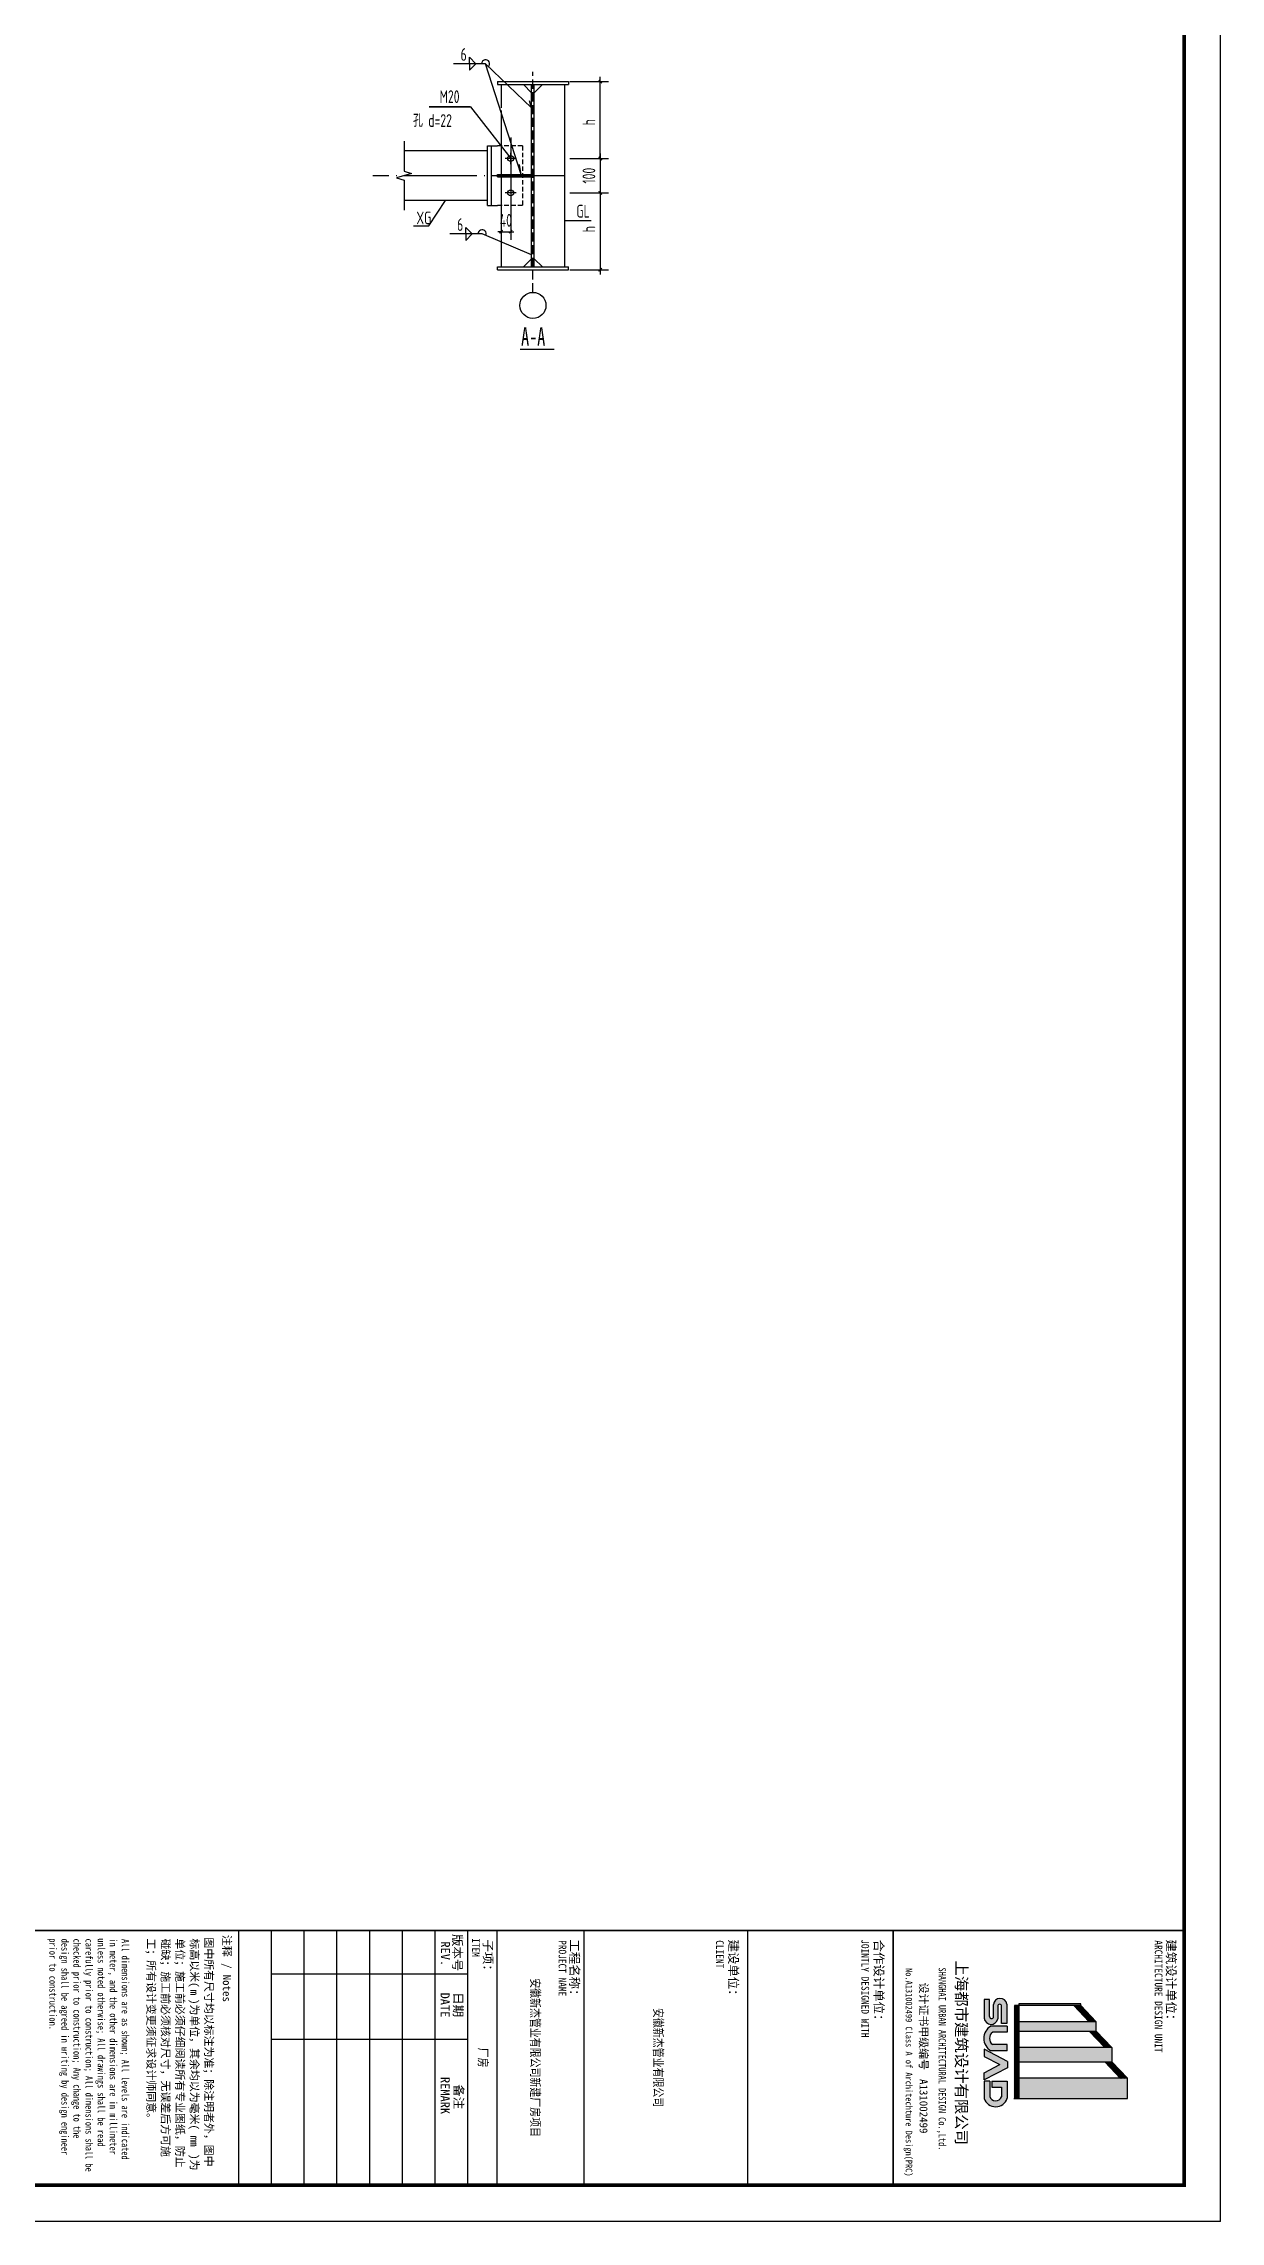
# Model space of a CAD drawing. Extents: x 753177 to 2169292, y -530934 to -273477.
# Drawn here: x 1302563 to 1351101, y -530227 to -440414 of the extents above; entities that cross this region are included whole.
import ezdxf
from ezdxf.enums import TextEntityAlignment as Align

# ---------------------------------------------------------------- set-up
doc = ezdxf.new("R2010")
doc.units = 0
doc.header["$LTSCALE"] = 1500
doc.header["$MEASUREMENT"] = 0
for name, pattern in [('DASH', [0.35, 0.25, -0.1]), ('DOTE', [2.4200000000000004, 2, -0.2, 0.02, -0.2]), ('HIDDEN2', [0.1875, 0.125, -0.0625])]:
    doc.linetypes.add(name, pattern=pattern)
for name, color, linetype in [('00-tk', 151, 'Continuous'), ('AXIS', 3, 'Continuous'), ('DIM', 3, 'Continuous'), ('DOTE', 1, 'Continuous'), ('JCL', 7, 'Continuous'), ('PUB_DIM', 3, 'Continuous'), ('PUB_TEXT', 7, 'Continuous'), ('TEXT', 7, 'Continuous'), ('THIN', 7, 'Continuous'), ('梁__实线', 140, 'Continuous'), ('钢板', 4, 'Continuous')]:
    doc.layers.add(name, color=color, linetype=linetype)
doc.layers.add('TK', color=252, linetype='Continuous', lineweight=13)
doc.styles.add('DS6HT', font='simhei.ttf', dxfattribs={"width": 0.8})
doc.styles.add('H1', font='')
doc.styles.add('TSSD_Dimension', font='Tssdeng.shx', dxfattribs={"width": 0.7, "bigfont": 'hztxt.shx'})
doc.styles.add('图名', font='simhei.ttf', dxfattribs={"width": 0.7, "height": 600})
doc.styles.get('H1').set_extended_font_data('SimSun')

# ---------------------------------------------------------------- blocks, each defined once
blk = doc.blocks.new('A$C16496DF1')
at = {"layer": '00-tk'}
h = blk.add_hatch(color=256, dxfattribs=at)
edge = h.paths.add_edge_path()
edge.add_arc((173122.0133486905, 116878.8711581866), 498.0683366664795, 288.7014113640251, 432.3606518510305)
edge.add_line((173272.9402213206, 117353.5217108121), (172565.5722436446, 117353.5217108121))
edge.add_line((172565.5722436446, 117353.5217108121), (172565.5722436446, 116725.494510998))
edge.add_line((172565.5722436446, 116725.494510998), (172811.1039363083, 116725.494510998))
edge.add_line((172811.1039363083, 116725.494510998), (172811.1039363083, 117116.9161942048))
edge.add_line((172811.1039363083, 117116.9161942048), (173211.5588803929, 117116.9161942048))
edge.add_arc((173121.6856705095, 116877.9671933845), 255.2916348958691, -72.1672284115379, 69.38777632303328, ccw=False)
edge.add_line((173199.8661415814, 116634.941201378), (172568.4930549907, 116634.941201378))
edge.add_line((172568.4930549907, 116634.941201378), (172568.4930549907, 116407.0996443819))
edge.add_line((172568.4930549907, 116407.0996443819), (173281.7121487868, 116407.0996443819))
edge = h.paths.add_edge_path()
edge.add_arc((170801.0604273123, 116979.3518533082), 588.6006660502978, 210.1327751899912, 329.8672248100088)
edge.add_line((171310.1201876383, 116683.8710510693), (171310.1201876383, 117352.6246350439))
edge.add_line((171310.1201876383, 117352.6246350439), (171058.4146023029, 117352.6246350439))
edge.add_line((171058.4146023029, 117352.6246350439), (171058.4146023029, 116755.7640437557))
edge.add_arc((170801.0604273123, 116939.6699095989), 316.3108263664485, 215.5496840978624, 324.4503159021376, ccw=False)
edge.add_line((170543.7062523216, 116755.7640437557), (170543.7062523216, 117352.6246350439))
edge.add_line((170543.7062523216, 117352.6246350439), (170292.0006669862, 117352.6246350439))
edge.add_line((170292.0006669862, 117352.6246350439), (170292.0006669862, 116683.8710510693))
edge = h.paths.add_edge_path()
edge.add_arc((169429.344027475, 117068.3455161259), 279.5690587620256, 99.4771295791525, 264.9305597506611)
edge.add_line((169404.6404590411, 116789.8700372706), (169903.7827515849, 116789.8700372706))
edge.add_arc((169903.7683802766, 116708.8672330272), 81.00280551827346, -89.98983473079062, 89.9898347307905, ccw=False)
edge.add_line((169903.7827515849, 116627.8644287838), (169195.5983391015, 116627.8644287838))
edge.add_line((169195.5983391015, 116627.8644287838), (169195.5983391015, 116410.4369373829))
edge.add_line((169195.5983391015, 116410.4369373829), (169967.7747852108, 116410.4369373829))
edge.add_arc((169943.0712167739, 116688.9124162381), 279.5690587620256, 275.0694402493389, 440.5228704208475)
edge.add_line((169989.1033534354, 116964.6657498742), (169475.0690368409, 116964.6657498742))
edge.add_arc((169475.0834081492, 117045.6685541177), 81.00280551827346, 90.0101652692095, 269.9898347307905, ccw=False)
edge.add_line((169475.0690368407, 117126.671358361), (170193.8797597245, 117126.671358361))
edge.add_line((170193.8797597245, 117126.671358361), (170193.8797597245, 117344.0988497618))
edge.add_line((170193.8797597245, 117344.0988497618), (169383.311890811, 117344.0988497618))
h.paths.add_polyline_path([(171753.1183470362, 117362.9659647661), (172009.1561000128, 117362.9659647661), (172512.0831058552, 116399.6691757772), (172217.9355684386, 116399.6691757772), (171881.1372235245, 117057.9316797029), (171544.3388786104, 116399.6691757772), (171250.1913411939, 116399.6691757772)])
at = {"layer": '00-tk', "linetype": 'Continuous'}
blk.add_line((178350, 126150.0000000001), (0, 126150.0000000001), dxfattribs=at)
at = {"layer": '00-tk'}
for p, q in [((178350, 126150.0000000001), (178350, 0)), ((166350, 124650.0000000001), (166350, 1500)), ((176850, 124650.0000000001), (176850, 1500)), ((166350, 112650.0000000001), (176850, 112650.0000000001)), ((166350, 106650.0000000001), (176850, 106650.0000000001)), ((166350, 99900.00000000012), (176850, 99900.00000000012)), ((166350, 96300.00000000012), (176850, 96300.00000000012)), ((166350, 95100.00000000012), (176850, 95100.00000000012)), ((166350, 95100.00000000012), (176850, 95100.00000000012)), ((166350, 95100.00000000012), (176850, 95100.00000000012)), ((166350, 95100.00000000012), (176850, 95100.00000000012)), ((166350, 95100.00000000012), (176850, 95100.00000000012)), ((166350, 95100.00000000012), (176850, 95100.00000000012)), ((166350, 95100.00000000012), (176850, 95100.00000000012)), ((166350, 95100.00000000012), (176850, 95100.00000000012)), ((168150, 95100.00000000012), (168150, 87000.00000000012)), ((170850, 95100.00000000012), (170850, 87000.00000000012)), ((166350, 93750.00000000012), (176850, 93750.00000000012)), ((166350, 92400.00000000012), (176850, 92400.00000000012)), ((166350, 91050.00000000012), (176850, 91050.00000000012)), ((166350, 89700.00000000012), (176850, 89700.00000000012)), ((166350, 88350.00000000012), (176850, 88350.00000000012)), ((166350, 87000.00000000012), (176850, 87000.00000000012)), ((166350, 85650.00000000012), (176850, 85650.00000000012))]:
    blk.add_line(p, q, dxfattribs=at)
at = {"layer": '00-tk', "color": 7}
for p, q in [((171773.6112773521, 121672.7179734251), (172448.1770513384, 122315.6161188998)), ((171773.6112773521, 121631.2754578388), (172448.1770513384, 122274.1736033135)), ((171773.6112773521, 121589.8329422522), (172448.1770513384, 122232.7310877269)), ((171773.6112773521, 121548.3904266659), (172449.2254631482, 122192.287766043)), ((171773.6112773521, 121506.9479110793), (172448.1770513384, 122149.846056554)), ((173273.7668797234, 122315.6161188998), (172448.1770513384, 122315.6161188998)), ((172448.1770513384, 122315.6161188998), (172448.1770513384, 117836.4736395193)), ((173273.7668797234, 117832.1243215842), (173273.7668797234, 122315.8055345499)), ((170499.4722989202, 121029.995883474), (171173.8533453047, 121672.7179734251)), ((170499.4722989202, 120988.5533678877), (171173.8533453047, 121631.2754578388)), ((170499.4722989202, 120947.1108523015), (171173.8533453047, 121589.8329422522)), ((170499.4722989202, 120905.6683367149), (171173.8533453047, 121548.3904266659)), ((170499.4722989202, 120864.2258211282), (171173.8533453047, 121506.9479110793)), ((170499.4722989202, 120822.7833055416), (171173.8533453047, 121465.505395493)), ((170499.4722989202, 120781.3407899553), (171175.0864847135, 121425.2381293328)), ((170499.4722989202, 120739.8982743691), (171175.0864847135, 121383.7956137462)), ((171173.8533453047, 121672.7179734251), (171173.8533453047, 117836.4736395193)), ((171173.8533453047, 121672.7179734251), (171773.6112773521, 121672.7179734251)), ((171773.6112773521, 121465.505395493), (172448.1770513384, 122108.4035409677)), ((171773.6112773521, 121424.0628799064), (172449.2254631482, 122067.9602192835)), ((171773.6112773521, 121382.6203643198), (172449.2254631482, 122026.5177036972)), ((171773.6112773521, 117832.1243215842), (171773.6112773521, 121672.7179734247)), ((169448.5053237425, 120386.0985440966), (169373.5053237425, 120386.0985440966)), ((169373.5053237425, 120386.0985440966), (169373.5053237425, 117836.4736395193)), ((169448.5053237425, 120386.0985440966), (170124.1195095414, 121029.9958834737)), ((169448.5053237425, 120344.65602851), (170124.1195095414, 120988.5533678874)), ((169448.5053237425, 120303.2135129233), (170124.1195095414, 120947.1108523011)), ((169448.5053237425, 120261.7709973371), (170124.1195095414, 120905.6683367145)), ((169448.5053237425, 120220.3284817508), (170124.1195095414, 120864.2258211279)), ((169448.5053237425, 120178.8859661645), (170124.1195095414, 120822.7833055416)), ((169448.5053237425, 120386.0985440966), (169448.5053237425, 117836.4736395193)), ((169449.6671683006, 120138.5507521038), (170125.2813540967, 120782.4480914809)), ((169449.6671683006, 120097.1082365175), (170125.2813540967, 120741.0055758946)), ((170499.4722989202, 121029.995883474), (170124.1195095414, 121029.9958834737)), ((170124.1195095414, 121029.995883474), (170124.1195095414, 117836.4736395193)), ((170499.4722989202, 117836.4736395193), (170499.4722989202, 121029.995883474)), ((169373.5053237425, 117836.4736395193), (169462.8779194811, 117836.4736395193)), ((169448.5053237425, 117836.4736395193), (169448.5053237425, 117656.4736395193)), ((169448.5053237425, 117806.4736395193), (173273.7668797234, 117806.4736395193)), ((169448.5053237425, 117806.4736395193), (173273.7668797234, 117806.4736395193)), ((169448.5053237425, 117776.4736395193), (173273.7668797234, 117776.4736395193)), ((169448.5053237425, 117746.4736395193), (173273.7668797234, 117746.4736395193)), ((169448.5053237425, 117716.4736395193), (173273.7668797234, 117716.4736395193)), ((169448.5053237425, 117656.4736395193), (173273.7668797234, 117656.4736395193)), ((169462.8779194811, 117836.4736395193), (173273.7668797234, 117836.4736395193)), ((170112.1195095414, 117836.4736395193), (170503.9722989202, 117836.4736395193)), ((171176.8533453075, 117836.4736395193), (171776.6112773521, 117836.4736395193)), ((172443.6770513384, 117836.4736395193), (173273.7668797234, 117836.4736395193)), ((173273.7668797234, 117626.4736395193), (173273.7668797234, 117821.4736395193))]:
    blk.add_line(p, q, dxfattribs=at)
at = {"layer": '00-tk', "const_width": 150}
blk.add_lwpolyline([(3750, 124650.0000000001), (176850, 124650.0000000001), (176850, 1500.000000000116), (3750, 1500)], close=True, dxfattribs=at)
at = {"layer": '00-tk', "const_width": 75}
for points in [[(166350, 1500), (166350, 124650.0000000001)], [(166350, 112650.0000000001), (176850, 112650.0000000001)]]:
    blk.add_lwpolyline(points, dxfattribs=at)
at = {"layer": '00-tk', "color": 7}
for points in [[(169383.311890811, 117344.0988497618), (170193.8797597245, 117344.0988497618), (170193.8797597245, 117126.671358361), (169475.0690368407, 117126.671358361)], [(169903.7827515849, 116789.8700372706), (169404.6404590411, 116789.8700372706)], [(169475.0690368409, 116964.6657498742), (169989.1033534354, 116964.6657498742)], [(170292.0006669862, 117352.6246350439), (170543.7062523216, 117352.6246350439), (170543.7062523216, 116755.7640437557)], [(170292.0006669862, 117352.6246350439), (170292.0006669862, 116683.8710510693)], [(171310.1201876383, 117352.6246350439), (171058.4146023029, 117352.6246350439), (171058.4146023029, 116755.7640437557)], [(171753.1183470362, 117362.9659647661), (171250.1913411939, 116399.6691757772), (171544.3388786104, 116399.6691757772), (171881.1372235245, 117057.9316797029)], [(171310.1201876383, 117352.6246350439), (171310.1201876383, 116683.8710510693)], [(171753.1183470362, 117362.9659647661), (172009.1561000128, 117362.9659647661), (172512.0831058552, 116399.6691757772), (172217.9355684386, 116399.6691757772), (171881.1372235245, 117057.9316797029)], [(172565.5722436446, 116725.494510998), (172565.5722436446, 117353.5217108121), (173272.9402213206, 117353.5217108121)], [(172565.5722436446, 116725.494510998), (172811.1039363083, 116725.494510998), (172811.1039363083, 117116.9161942048), (173211.5588803929, 117116.9161942048)], [(169903.7827515849, 116627.8644287838), (169195.5983391015, 116627.8644287838), (169195.5983391015, 116410.4369373829), (169967.7747852108, 116410.4369373829)], [(172568.4930549907, 116634.941201378), (173199.8661415814, 116634.941201378)], [(172568.4930549907, 116634.941201378), (172568.4930549907, 116407.0996443819), (173281.7121487868, 116407.0996443819)]]:
    blk.add_lwpolyline(points, dxfattribs=at)
for centre, radius, start, end in [((169429.344027475, 117068.3455161259), 279.5690587620256, 99.4771295791525, 264.9305597439803), ((169475.0834081492, 117045.6685541177), 81.00280551827346, 90.01016526920944, 269.9898347307906), ((169903.7683802766, 116708.8672330272), 81.00280551827346, 270.0101652692094, 89.98983473079058), ((169943.0712167739, 116688.9124162381), 279.5690587620256, 275.0694402560197, 80.52287042084748), ((173121.6856705095, 116877.9671933845), 255.2916348958691, 287.8327715884621, 69.38777632303335), ((173122.0133486905, 116878.8711581866), 498.0683366664795, 288.7014113570389, 72.36065184416874), ((170801.0604273123, 116979.3518533082), 588.6006660502978, 210.1327751911888, 329.8672248088112), ((170801.0604273123, 116939.6699095989), 316.3108263664485, 215.5496841031452, 324.4503158968548)]:
    blk.add_arc(centre, radius, start, end, dxfattribs=at)
for points in [[(171773.6112773521, 121672.7179734251), (171773.8436462665, 121631.4969181442), (172449.2254631482, 122316.6153128025), (172449.2254631482, 122275.1727972159)], [(171773.6112773521, 121589.8329422525), (171773.8436462665, 121548.6118869716), (172449.2254631482, 122233.7302816299), (172449.2254631482, 122192.2877660433)], [(171773.6112773521, 121506.9479110793), (171773.8436462665, 121465.7268557984), (172449.2254631482, 122150.8452504571), (172449.2254631482, 122109.4027348704)], [(172448.1770513384, 117836.4736395193), (173273.7668797234, 117836.4736395193), (172448.1770513384, 122315.6161188998), (173273.7668797234, 122315.6161188998)], [(170499.4722989202, 121029.995883474), (170499.704667829, 120988.7748281928), (171175.0864847135, 121673.8932228514), (171175.0864847135, 121632.4507072648)], [(170499.4722989202, 120947.1108523015), (170499.704667829, 120905.8897970206), (171175.0864847135, 121591.0081916789), (171175.0864847135, 121549.5656760926)], [(170499.4722989202, 120864.2258211282), (170499.704667829, 120823.0047658477), (171175.0864847135, 121508.1231605057), (171175.0864847135, 121466.6806449194)], [(170500.4017745638, 120782.2266311762), (170500.6341434726, 120741.0055758953), (171176.0159603627, 121426.1239705536), (171176.0159603627, 121384.6814549674)], [(171173.8533453047, 117836.4736395193), (171773.6112773521, 117836.4736395193), (171173.8533453047, 121672.7179734251), (171773.6112773521, 121672.7179734247)], [(171774.5407529958, 121424.9487211276), (171774.7731219102, 121383.7276658464), (172450.1549387947, 122068.8460605047), (172450.1549387947, 122027.4035449184)], [(169373.5053237425, 117836.4736395193), (169462.8779194811, 117836.4736395193), (169373.5053237425, 120386.0985440966), (169448.5053237425, 120386.0985440966)], [(169448.5053237425, 120386.0985440966), (169448.7376926541, 120344.8774888157), (170124.1195095414, 121029.9958834737), (170124.1195095414, 120988.5533678874)], [(169448.9700615685, 120303.6564335341), (169449.2024304774, 120262.4353782532), (170124.5842473619, 120947.5537729115), (170124.5842473619, 120906.1112573253)], [(169449.4347993918, 120221.2143229716), (169449.6671683006, 120179.9932676908), (170125.0489851879, 120865.1116623491), (170125.0489851879, 120823.6691467628)], [(169450.5966439471, 120139.436593325), (169450.8290128587, 120098.2155380438), (170126.2108297404, 120783.3339327024), (170126.210829746, 120741.8914171158)], [(170124.1195095414, 117836.4736395193), (170499.4722989202, 117836.4736395193), (170124.1195095414, 121029.9958834737), (170499.4722989202, 121029.995883474)], [(169448.5053237425, 117806.4736395193), (169448.5053237425, 117836.4736395193), (173273.7668797234, 117806.4736395193), (173273.7668797234, 117836.4736395193)], [(169448.5053237425, 117746.4736395193), (169448.5053237425, 117776.4736395193), (173273.7668797234, 117746.4736395193), (173273.7668797234, 117776.4736395193)], [(169448.5053237425, 117686.4736395193), (169448.5053237425, 117716.4736395193), (173273.7668797234, 117686.4736395193), (173273.7668797234, 117716.4736395193)], [(169448.5053237425, 117626.4736395193), (169448.5053237425, 117656.4736395193), (173273.7668797234, 117626.4736395193), (173273.7668797234, 117656.4736395193)]]:
    blk.add_solid(points, dxfattribs=at)
at = {"layer": '00-tk'}
for s, height, style, p in [('建筑设计单位：', 375, 'DS6HT', (166719.5816702479, 123927.6193819259)), ('合作设计单位：', 375, 'DS6HT', (166726.9344124189, 111877.5657161931)), ('建设单位：', 375, 'DS6HT', (166725.2788191698, 105879.464979884)), ('工程名称：', 375, 'DS6HT', (166722.0485533476, 99324.09092794359)), ('子项：', 375, 'DS6HT', (166724.0803183783, 95757.32322908612)), ('版本号', 375, 'DS6HT', (166499.291991815, 94493.11904129689)), ('REV.', 375, 'DS6HT', (166801.1003333582, 93999.5858641679)), ('DATE', 375, 'DS6HT', (168913.3709684797, 93985.63717643614)), ('日期', 375, 'DS6HT', (168899.3498214316, 94526.94950819667)), ('REMARK', 375, 'DS6HT', (172391.9678665856, 93991.15786171495)), ('备注', 375, 'DS6HT', (172694.7992731389, 94546.93219525507)), ('注释', 330.0000000000003, 'H1', (166532.7440562532, 85007.18334019347)), (' / ', 330.0000000000003, 'H1', (167471.41072292, 85007.18334019347)), ('Notes', 330.0000000000003, 'H1', (168175.4107229202, 85007.18334019347)), ('图中所有尺寸均以标注为准；除注明者外，图中', 330.0000000000003, 'H1', (166636.9105765859, 84266.70060692227)), ('标高以米(', 330.0000000000003, 'H1', (166680.9105765859, 83670.90060692234)), ('m', 330.0000000000003, 'H1', (168792.9105765859, 83670.90060692234)), (')为单位，其余均以为毫米(', 330.0000000000003, 'H1', (169176.9351332025, 83670.90060692234)), ('mm', 330.0000000000003, 'H1', (174808.9351332027, 83670.90060692234)), (')为', 330.0000000000003, 'H1', (175576.984246436, 83670.90060692234)), ('碰缺；施工前必须核对尺寸，无误差后方可施', 330.0000000000003, 'H1', (166686.4105765859, 82479.30060692225)), ('单位；施工前必须仔细阅读所有专业图纸，防止', 330.0000000000003, 'H1', (166679.0772432527, 83075.10060692241)), ('工；所有设计变更须征求设计师同意。', 330.0000000000003, 'H1', (166677.2439099194, 81883.5006069222))]:
    blk.add_text(s, height=height, dxfattribs=dict(at, style=style)).set_placement(p)
for s, height, style, width, p in [('ARCHITECTURE DESIGN UNIT', 315, 'DS6HT', 0.9, (166756.7382545611, 123443.8665632375)), ('JOINTLY DESIGNED WITH', 315, 'DS6HT', 0.9, (166711.4173264224, 111343.5494635997)), ('CLIENT', 315, 'DS6HT', 0.9, (166753.2511278223, 105347.4390988569)), ('PROJECT NAME', 315, 'DS6HT', 0.9, (166751.7836204628, 98855.98946392513)), ('ITEM', 315, 'DS6HT', 0.9, (166671.5409305161, 95285.1679002752)), ('All dimensions are as shown; All levels are indicated', 297.0000000000002, 'H1', 0.85, (166701.0772432527, 80837.53394025564)), ('unless noted otherwise; All drawings shall be read', 297.0000000000002, 'H1', 0.85, (166674.5376798147, 79843.93394025555)), ('in meter, and the other dimensions are in millimeter', 297.0000000000002, 'H1', 0.85, (166673.5247193782, 80340.73394025548)), ('carefully prior to construction; All dimensions shall be', 297.0000000000002, 'H1', 0.85, (166684.8698762674, 79342.06913807266)), ('checked prior to construction; Any change to the', 297.0000000000002, 'H1', 0.85, (166684.8698762674, 78845.36122538499)), ('prior to construction.', 297.0000000000002, 'H1', 0.85, (166673.7273114654, 77851.76122538513)), ('design shall be agreed in writing by design engineer', 297.0000000000002, 'H1', 0.85, (166686.8957971407, 78348.56122538506))]:
    blk.add_text(s, height=height, dxfattribs=dict(at, style=style, width=width)).set_placement(p)
at = {"layer": '00-tk', "color": 7, "style": 'DS6HT'}
for s, height, p in [('上海都市建筑设计有限公司 ', 465, (167588.0022738075, 115237.2989090569)), ('设计证书甲级编号', 330, (168503.8539958578, 113743.4804440986)), ('A131002499', 330, (172477.2756054774, 113742.9788295154))]:
    blk.add_text(s, height=height, dxfattribs=at).set_placement(p)
for s, height, width, p in [('SHANGHAI URBAN ARCHITECTURAL DESIGN Co.,Ltd. ', 300, 0.8, (167878.7218145826, 114529.0937020706)), ('No.A131002499 Class A of Architechture Design(PRC)', 270, 0.78, (167902.7511720797, 113169.969144403))]:
    blk.add_text(s, height=height, dxfattribs=dict(at, width=width)).set_placement(p)
at = {"layer": '00-tk', "color": 0, "style": 'DS6HT', "width": 0.8}
for s, p in [('安徽新杰管业有限公司', (171595.375098295, 102780.7500671315)), ('安徽新杰管业有限公司新建厂房项目', (171595.375098295, 97707.59588219156)), ('厂房', (171595.375098295, 95556.27130525786))]:
    blk.add_text(s, height=375, dxfattribs=at).set_placement(p, align=Align.CENTER)
blk = doc.blocks.new('_ArchTick')
at = {"color": 0, "linetype": 'ByBlock', "const_width": 0.4}
blk.add_lwpolyline([(-0.5, -0.5), (0.5, 0.5)], dxfattribs=at)

msp = doc.modelspace()

# ---------------------------------------------------------------- linework, layer by layer
at = {"layer": 'AXIS'}
msp.add_circle((1322746.740671639, -451211.7616569364), 536.3867202355203, dxfattribs=at)
at = {"layer": 'DIM'}
for p, q in [((1320125.209457224, -441246.6504042571), (1320125.209457224, -440978.4570441393)), ((1320393.402817342, -441246.6504042571), (1320125.209457224, -440978.4570441393)), ((1320795.692857519, -441246.6504042571), (1319466.012516313, -441246.6504042571)), ((1320125.209457224, -441246.6504042571), (1320125.209457224, -441514.8437643748)), ((1320393.402817342, -441246.6504042571), (1320125.209457224, -441514.8437643748)), ((1322256.503135792, -445809.3814435292), (1320795.692857519, -441246.6504042571)), ((1320795.692857519, -441246.6504042571), (1322693.101999615, -443070.4605823462)), ((1318471.487851873, -443021.05223775), (1320165.895023744, -443021.05223775)), ((1320165.895023744, -443021.05223775), (1318471.487851876, -443021.0522377499)), ((1320165.895023744, -443021.05223775), (1321828.178413241, -445152.3077112408)), ((1322693.101999612, -443070.4605823459), (1322610.695439339, -442780.8383653209)), ((1322256.503135792, -445809.3814435292), (1322195.083375485, -445395.8691319682)), ((1318454.555292098, -447929.0063302625), (1319136.440825728, -446890.5010063011)), ((1317814.386332002, -447929.0063302625), (1318454.555292098, -447929.0063302625)), ((1320246.495836952, -448261.3278781783), (1319978.302476834, -447993.1345180604)), ((1319978.302476834, -448261.3278781783), (1319978.302476834, -447993.1345180604)), ((1324060.888136216, -447708.8427914236), (1325146.32313405, -447708.8427914236)), ((1320648.785877128, -448261.3278781783), (1319319.105535923, -448261.3278781783)), ((1320246.495836952, -448261.3278781783), (1319978.302476834, -448529.5212382957)), ((1319978.302476834, -448261.3278781783), (1319978.302476834, -448529.5212382957)), ((1322693.101999615, -449122.7019830446), (1320648.785877128, -448261.3278781783))]:
    msp.add_line(p, q, dxfattribs=at)
for centre, start in [((1320795.692857519, -441246.6504042571), 311.587666743087), ((1320648.785877128, -448261.3278781783), 337.1518392919999)]:
    msp.add_arc(centre, 167.6208500736001, start, 180.00000500258, dxfattribs=at)
at = {"layer": 'DOTE', "color": 251, "linetype": 'DOTE'}
for p, q in [((1321828.178413241, -444285.742836562), (1321828.178413233, -447255.0991688388)), ((1324060.888136216, -445863.0201155525), (1316140.964368537, -445863.0201155525))]:
    msp.add_line(p, q, dxfattribs=at)
at = {"layer": 'JCL', "linetype": 'Continuous', "ltscale": 2}
for p, q in [((1321279.826986814, -445916.6587875761), (1321279.826986814, -445809.3814435292)), ((1321279.826986814, -445809.3814435292), (1322693.101999615, -445809.3814435292)), ((1321279.826986814, -445916.6587875761), (1322693.101999615, -445916.6587875761))]:
    msp.add_line(p, q, dxfattribs=at)
at = {"layer": 'PUB_DIM'}
for p, q in [((1325524.197308461, -443271.6056024337), (1325524.197308461, -441782.725370747)), ((1324274.036521004, -441983.8703908355), (1325859.439008609, -441983.8703908355)), ((1325524.197308461, -445152.3077112408), (1325524.197308461, -442869.3155622571)), ((1324274.036520997, -445152.3077112408), (1325859.439008609, -445152.3077112408)), ((1324274.036520997, -445152.3077112408), (1325859.439008609, -445152.3077112408)), ((1325524.197308461, -444951.1626911524), (1325524.197308462, -446774.8775399532)), ((1321432.593207055, -447255.0991688388), (1321432.593207055, -448508.4261897023)), ((1321828.178413236, -447255.0991688388), (1321828.178413236, -448508.4261897023)), ((1324274.036521004, -446573.7325198647), (1325859.439008609, -446573.7325198647)), ((1325524.197308461, -446573.7325198647), (1325524.197308461, -448856.7246688483)), ((1321432.593207055, -448173.1844895547), (1321298.496526997, -448173.1844895547)), ((1321432.593207055, -448173.1844895547), (1321828.178413236, -448173.1844895547)), ((1321828.178413236, -448173.1844895547), (1321962.275093295, -448173.1844895547)), ((1325524.197308461, -448454.4346286718), (1325524.197308461, -449943.3148603584)), ((1324274.036521004, -449742.1698402701), (1325859.439008609, -449742.1698402701))]:
    msp.add_line(p, q, dxfattribs=at)
at = {"layer": 'PUB_TEXT'}
msp.add_line((1322219.459633403, -453015.3171993961), (1323628.408642028, -453015.3171993961), dxfattribs=at)
at = {"layer": 'THIN'}
msp.add_lwpolyline([(1317434.187432777, -444441.9891448032), (1317434.187432774, -445680.3004355524), (1317743.405352774, -445778.6879555529), (1317124.969512773, -445947.3522755513), (1317434.187432774, -446045.7397955524), (1317434.18743277, -447284.051086301)], dxfattribs=at)
at = {"layer": '梁__实线', "linetype": 'DASH'}
msp.add_line((1322746.740671639, -450675.3749367011), (1322746.740671639, -441581.5803506589), dxfattribs=at)
at = {"layer": '梁__实线'}
for p, q in [((1321285.086858997, -441983.8703908355), (1321285.086858997, -442104.5574028883)), ((1321285.086858997, -441983.8703908357), (1324208.39448428, -441983.8703908357)), ((1321285.086858997, -442104.5574028883), (1324208.39448428, -442104.5574028883)), ((1321432.593207058, -442104.5574028883), (1321432.593207062, -443070.460582347)), ((1322357.860299468, -442104.5574028883), (1322693.101999615, -442439.7991030358)), ((1322693.101999615, -449621.4828282173), (1322693.101999615, -442104.5574028883)), ((1322800.379343663, -449621.4828282173), (1322800.379343663, -442104.5574028883)), ((1323135.62104381, -442104.5574028883), (1322800.379343663, -442439.7991030358)), ((1324060.888136216, -449621.4828282173), (1324060.888136216, -442104.5574028883)), ((1324208.39448428, -441983.8703908355), (1324208.39448428, -442104.5574028883)), ((1321432.593207062, -443177.7379263938), (1321432.593207058, -449621.4828282173)), ((1321285.086858997, -449742.1698402701), (1321285.086858997, -449621.4828282173)), ((1321285.086858997, -449621.4828282173), (1324208.39448428, -449621.4828282173)), ((1321285.086858997, -449742.1698402701), (1324208.39448428, -449742.1698402701)), ((1322357.860299468, -449621.4828282173), (1322693.101999615, -449286.2411280702)), ((1323135.62104381, -449621.4828282173), (1322800.379343663, -449286.2411280702)), ((1324208.39448428, -449742.1698402701), (1324208.39448428, -449621.4828282173))]:
    msp.add_line(p, q, dxfattribs=at)
at = {"layer": '钢板', "color": 4}
for p, q in [((1320876.09198482, -444835.5392248037), (1317434.187432776, -444835.539224803)), ((1320876.091984814, -447091.64602639), (1320876.09198482, -444634.3942047153)), ((1320876.09198482, -444634.3942047153), (1321285.086858999, -444634.3942047157)), ((1321037.008000885, -447091.64602639), (1321037.00800089, -444634.3942047153)), ((1322061.13241325, -445152.3077112408), (1321595.224413231, -445152.3077112408)), ((1321828.178413238, -445385.2617112501), (1321828.178413238, -444919.3537112313)), ((1321828.178413236, -446259.9296457552), (1321828.178413233, -446887.5353939743)), ((1320876.091984814, -446890.5010063018), (1317434.187432771, -446890.5010063011)), ((1320876.091984814, -447091.64602639), (1321285.086858994, -447091.64602639)), ((1322061.132413245, -446573.7325198647), (1321595.224413226, -446573.7325198647))]:
    msp.add_line(p, q, dxfattribs=at)
at = {"layer": '钢板', "color": 4, "linetype": 'HIDDEN2'}
for p, q in [((1322316.173447064, -444634.3942047153), (1321285.086858999, -444634.3942047157)), ((1322316.173447064, -444634.3942047153), (1322316.173447058, -447091.64602639)), ((1322316.173447058, -447091.64602639), (1321285.086858994, -447091.64602639))]:
    msp.add_line(p, q, dxfattribs=at)
at = {"layer": '钢板', "color": 4}
for centre in [(1321828.178413238, -445152.3077112408), (1321828.178413233, -446573.7325198647)]:
    msp.add_circle(centre, 120.6870120529921, dxfattribs=at)

# ---------------------------------------------------------------- block references
at = {"layer": 'PUB_DIM'}
for p, xscale, yscale, zscale, rotation in [((1325524.197308461, -441983.8703908355), 134.0966800588649, 134.0966800588649, 134.0966800588649, 90), ((1325524.197308461, -445152.3077112408), 134.0966800588649, 134.0966800588649, 134.0966800588649, 270), ((1325524.197308461, -445152.3077112408), 134.0966800588649, 134.0966800588649, 134.0966800588649, 90), ((1325524.197308462, -446573.7325198647), 134.0966800588649, 134.0966800588649, 134.0966800588649, 270), ((1321828.178413236, -448173.1844895547), 134.096680058632, 134.096680058632, 134.096680058632, 180), ((1325524.197308461, -449742.1698402701), -134.0966800588649, 134.0966800588649, 134.0966800588801, 90)]:
    msp.add_blockref('_ArchTick', p, dxfattribs=dict(at, xscale=xscale, yscale=yscale, zscale=zscale, rotation=rotation))
at = {"layer": 'PUB_DIM', "xscale": 134.096680058632, "yscale": 134.096680058632, "zscale": 134.096680058632}
msp.add_blockref('_ArchTick', (1321432.593207055, -448173.1844895547), dxfattribs=at)
at = {"layer": 'TK', "color": 2, "linetype": 'ByBlock', "rotation": 270}
msp.add_blockref('A$C16496DF1', (1224951.000478503, -351876.6757901213), dxfattribs=at)

# ---------------------------------------------------------------- texts
at = {"layer": 'DIM', "color": 7, "style": 'TSSD_Dimension', "width": 0.7}
for s, p in [('6', (1319763.150876448, -441125.9631875889)), ('M20', (1318897.613356336, -442865.1940816723)), ('孔 d=22', (1317802.094917811, -443851.2589852043)), ('GL', (1324539.789303214, -447589.161504471)), ('XG', (1317942.675184295, -447867.8481866677)), ('6', (1319616.243896058, -448140.64066151))]:
    msp.add_text(s, height=525, dxfattribs=at).set_placement(p)
at = {"layer": 'PUB_DIM', "color": 7, "char_height": 525, "attachment_point": 5, "rotation": 90, "style": 'TSSD_Dimension'}
for s, insert in [('h', (1325054.858928256, -443657.7022465249)), ('100', (1325054.858928256, -445863.0201155517)), ('h', (1325054.858928256, -448068.3379845811))]:
    msp.add_mtext(s, dxfattribs=dict(at, insert=insert))
at = {"layer": 'PUB_DIM', "color": 7, "insert": (1321630.385810146, -447703.8461093486), "char_height": 525, "attachment_point": 5, "style": 'TSSD_Dimension'}
msp.add_mtext('\\A1;40', dxfattribs=at)
at = {"layer": 'TEXT', "style": '图名', "width": 0.65}
msp.add_text('A-A', height=750, dxfattribs=at).set_placement((1322259.709470636, -452865.7564144554))

doc.saveas('drawing.dxf')
